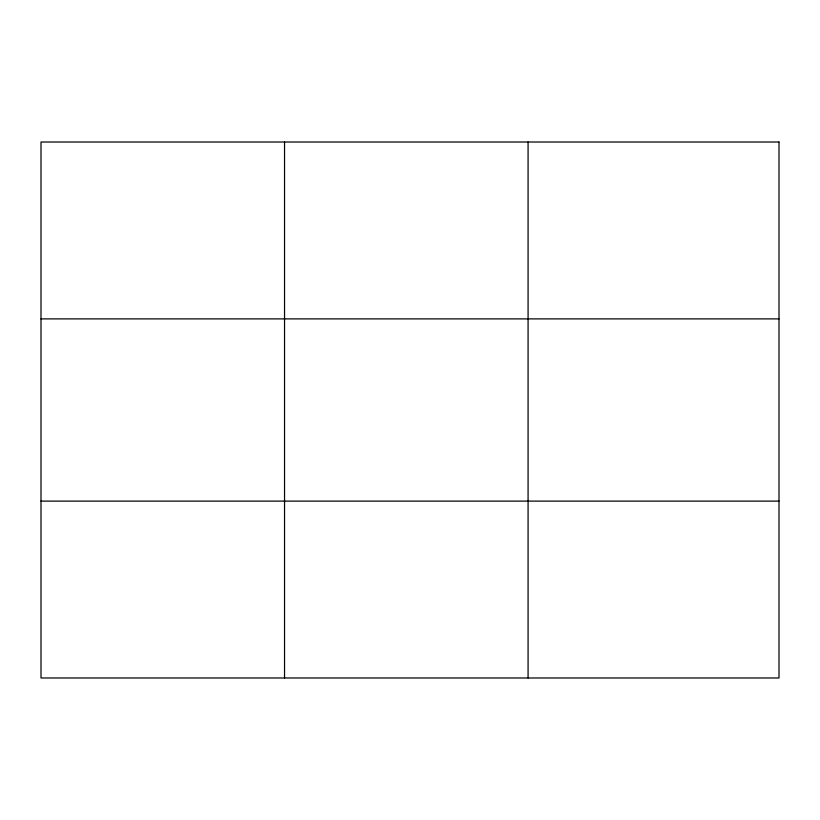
<?xml version="1.0" encoding="UTF-8"?>
<svg xmlns="http://www.w3.org/2000/svg" width="820" height="820" viewBox="0 0 820 820"><rect width="100%" height="100%" fill="white"/><g stroke="black" fill="none" stroke-linecap="round" stroke-linejoin="round"><path stroke-width="1.23" d="M284.54 142.014L284.54 677.986M528.08 142.014L528.08 677.986M41 318.888L779 318.888M41 501.112L779 501.112M779 142.014L779 677.986L41 677.986L41 142.014L779 142.014"/></g></svg>
